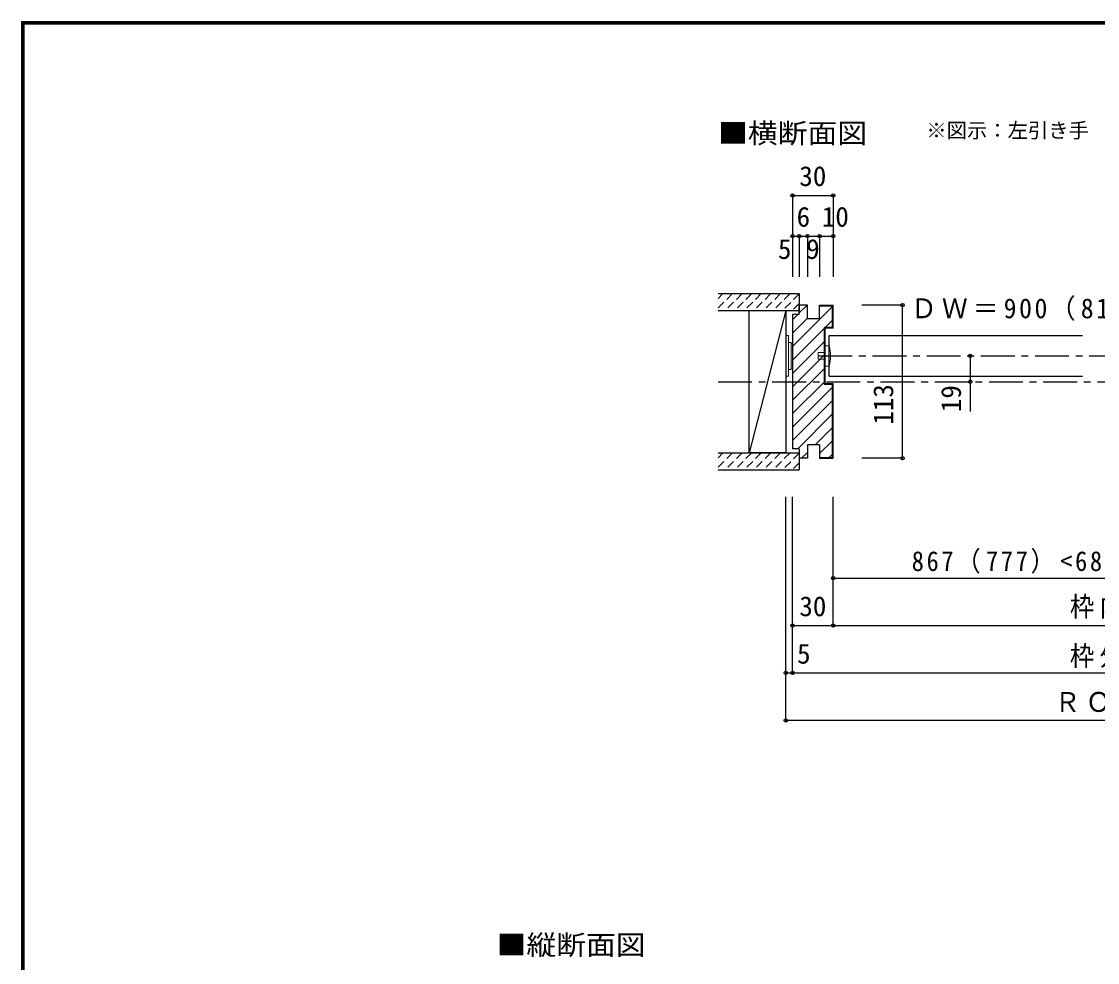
# Model space of a CAD drawing. Units: millimetres at full size, sheet at 1:5; details may follow other scales. Extents: x -973 to 977, y -718 to 696.
# Drawn here: x -973 to -179, y 1 to 696 of the extents above; entities that cross this region are included whole.
import ezdxf
from ezdxf.enums import TextEntityAlignment as Align

# ---------------------------------------------------------------- set-up
doc = ezdxf.new("R2010")
doc.units = ezdxf.units.MM
doc.header["$LTSCALE"] = 5
doc.header["$PDMODE"] = 32
doc.header["$PDSIZE"] = 2.5
doc.linetypes.add('CHAIN1', pattern=[8, 5, -1, 1, -1])
doc.linetypes.add('DASHED1', pattern=[1.8, 1.2, -0.6])
for name, color, linetype in [('0-1_通り芯', 4, 'CHAIN1'), ('0-2_柱', 7, 'Continuous'), ('0-3_仕上げ', 2, 'Continuous'), ('0-4_枠', 3, 'Continuous'), ('0-6_扉', 2, 'Continuous'), ('0-A_文字', 7, 'Continuous'), ('0-B_寸法', 7, 'Continuous'), ('0-C_ハッチ', 4, 'DASHED1'), ('F-1_枠', 6, 'Continuous')]:
    doc.layers.add(name, color=color, linetype=linetype)
doc.layers.add('0-7_金物', color=7, linetype='Continuous', lineweight=18)
doc.styles.add('ＭＳ ゴシック', font='')
doc.styles.get('ＭＳ ゴシック').set_extended_font_data('MS Gothic')

msp = doc.modelspace()

# ---------------------------------------------------------------- linework, layer by layer
at = {"layer": '0-1_通り芯'}
for p, q in [((-385.283, 449), (388.673, 449)), ((-459.276, 430), (462.799, 430))]:
    msp.add_line(p, q, dxfattribs=at)
at = {"layer": '0-2_柱'}
for p, q in [((-436.276, 482.5), (-409.276, 482.5)), ((-436.276, 377.5), (-436.276, 482.5)), ((-409.276, 482.5), (-436.276, 377.5)), ((-409.276, 482.5), (-409.276, 377.5)), ((-409.276, 377.5), (-436.276, 377.5))]:
    msp.add_line(p, q, dxfattribs=at)
at = {"layer": '0-3_仕上げ'}
for p, q in [((-459.276, 495), (-399.276, 495)), ((-399.276, 495), (-399.276, 482.5)), ((-459.276, 482.5), (-399.276, 482.5)), ((-459.276, 377.5), (-399.276, 377.5)), ((-399.276, 377.5), (-399.276, 365)), ((-459.276, 365), (-399.276, 365))]:
    msp.add_line(p, q, dxfattribs=at)
at = {"layer": '0-4_枠'}
for p, q in [((-393.276, 486.5), (-399.276, 486.5)), ((-399.276, 479.5), (-399.276, 486.5)), ((-393.276, 476.5), (-393.276, 486.5)), ((-384.276, 486.5), (-374.276, 486.5)), ((-384.276, 476.5), (-384.276, 486.5)), ((-384.276, 486), (-374.776, 486)), ((-374.776, 470), (-374.776, 486)), ((-374.276, 469.5), (-374.276, 486.5)), ((-404.276, 479.5), (-404.276, 380.5)), ((-399.276, 479.5), (-404.276, 479.5)), ((-384.276, 476.5), (-393.276, 476.5)), ((-374.776, 470), (-380.776, 470)), ((-380.776, 428), (-380.776, 470)), ((-374.276, 469.5), (-380.276, 469.5)), ((-380.276, 428.5), (-380.276, 469.5)), ((-374.776, 428), (-380.776, 428)), ((-374.276, 428.5), (-380.276, 428.5)), ((-374.776, 374), (-374.776, 428)), ((-374.276, 373.5), (-374.276, 428.5)), ((-393.276, 383.5), (-393.276, 373.5)), ((-384.276, 383.5), (-393.276, 383.5)), ((-384.276, 383.5), (-384.276, 373.5)), ((-399.276, 380.5), (-404.276, 380.5)), ((-399.276, 380.5), (-399.276, 373.5)), ((-393.276, 373.5), (-399.276, 373.5)), ((-384.276, 374), (-374.776, 374)), ((-384.276, 373.5), (-374.276, 373.5))]:
    msp.add_line(p, q, dxfattribs=at)
at = {"layer": '0-6_扉', "color": 6}
for p, q in [((-377.276, 434), (-377.276, 464)), ((-377.276, 464), (-190.357, 464)), ((-377.276, 434), (-190.357, 434))]:
    msp.add_line(p, q, dxfattribs=at)
at = {"layer": '0-7_金物'}
for p, q in [((-409.276, 434), (-409.276, 464)), ((-409.276, 464), (-407.276, 464)), ((-407.276, 434), (-407.276, 464)), ((-407.276, 459), (-405.276, 459)), ((-405.276, 439), (-405.276, 459)), ((-405.276, 458), (-404.276, 458)), ((-380.283, 456.5), (-380.283, 441.5)), ((-377.276, 456.5), (-380.283, 456.5)), ((-385.283, 446.5), (-385.283, 451.5)), ((-385.283, 451.5), (-380.283, 451.5)), ((-380.283, 446.5), (-385.283, 446.5)), ((-407.276, 439), (-405.276, 439)), ((-405.276, 440), (-404.276, 440)), ((-380.283, 441.5), (-377.276, 441.5)), ((-409.276, 434), (-407.276, 434))]:
    msp.add_line(p, q, dxfattribs=at)
msp.add_arc((-404.901, 449), 28.625, 344.81071, 15.18929, dxfattribs=at)
at = {"layer": '0-B_寸法', "color": 4}
for p, q in [((-404.276, 567.5), (-404.276, 507.5)), ((-404.276, 567.5), (-374.276, 567.5)), ((-374.276, 567.5), (-374.276, 507.5)), ((-404.276, 537.5), (-374.276, 537.5)), ((-399.276, 537.5), (-399.276, 507.5)), ((-393.276, 537.5), (-393.276, 507.5)), ((-384.276, 537.5), (-384.276, 507.5)), ((-323.096, 486.5), (-353.161, 486.5)), ((-323.096, 374.5), (-323.096, 485.5)), ((-273.096, 449), (-273.096, 408)), ((-323.096, 373.5), (-353.161, 373.5)), ((-409.276, 180), (-409.276, 345)), ((-404.276, 215), (-404.276, 345)), ((-374.276, 250), (-374.276, 345)), ((-374.276, 285), (377.673, 285)), ((-404.276, 250), (407.673, 250)), ((-409.276, 215), (412.673, 215)), ((412.673, 180), (-409.276, 180))]:
    msp.add_line(p, q, dxfattribs=at)
at = {"layer": '0-B_寸法'}
for p in [(-404.276, 567.5), (-374.276, 567.5), (-404.276, 537.5), (-399.276, 537.5), (-393.276, 537.5), (-384.276, 537.5), (-374.276, 537.5), (-323.096, 486.5), (-273.096, 449), (-273.096, 430), (-323.096, 373.5), (-374.276, 285), (-404.276, 250), (-374.276, 250), (-409.276, 215), (-404.276, 215), (-409.276, 180)]:
    msp.add_point(p, dxfattribs=at)
at = {"layer": '0-C_ハッチ'}
for p, q in [((-455.627, 495), (-459.276, 491.351)), ((-448.556, 495), (-459.276, 484.279)), ((-441.485, 495), (-453.985, 482.5)), ((-434.414, 495), (-446.914, 482.5)), ((-427.343, 495), (-439.843, 482.5)), ((-420.272, 495), (-432.772, 482.5)), ((-413.201, 495), (-425.701, 482.5)), ((-406.13, 495), (-418.63, 482.5)), ((-399.276, 494.782), (-411.559, 482.5)), ((-399.276, 487.711), (-404.487, 482.5)), ((-455.627, 377.5), (-459.276, 373.851)), ((-448.556, 377.5), (-459.276, 366.779)), ((-441.485, 377.5), (-453.985, 365)), ((-434.414, 377.5), (-446.914, 365)), ((-427.343, 377.5), (-439.843, 365)), ((-420.272, 377.5), (-432.772, 365)), ((-413.201, 377.5), (-425.701, 365)), ((-406.13, 377.5), (-418.63, 365)), ((-399.276, 377.282), (-411.559, 365)), ((-399.276, 370.211), (-404.487, 365))]:
    msp.add_line(p, q, dxfattribs=at)
at = {"layer": '0-C_ハッチ', "linetype": 'Continuous'}
for p, q in [((-404.276, 455.894), (-374.776, 485.394)), ((-399.276, 480.693), (-393.469, 486.5)), ((-384.276, 485.793), (-384.07, 486)), ((-404.276, 475.693), (-400.469, 479.5)), ((-404.276, 465.793), (-393.276, 476.793)), ((-404.276, 445.994), (-380.776, 469.494)), ((-380.271, 470), (-374.776, 475.494)), ((-404.276, 436.095), (-380.776, 459.595)), ((-404.276, 426.195), (-380.776, 449.695)), ((-404.276, 416.296), (-380.776, 439.796)), ((-404.276, 406.396), (-380.776, 429.896)), ((-404.276, 396.497), (-374.776, 425.997)), ((-404.276, 386.597), (-374.776, 416.097)), ((-400.474, 380.5), (-374.776, 406.198)), ((-387.575, 383.5), (-374.776, 396.298)), ((-384.276, 376.899), (-374.776, 386.399)), ((-397.575, 373.5), (-393.276, 377.798)), ((-377.276, 374), (-374.776, 376.499))]:
    msp.add_line(p, q, dxfattribs=at)
at = {"layer": 'F-1_枠'}
for p, q in [((-973.347, 695.833), (-973.347, -700.833)), ((-973.347, 695.833), (976.653, 695.833)), ((-973.347, 695), (976.653, 695)), ((-973.347, 694.167), (976.653, 694.167)), ((-972.514, 695.833), (-972.514, -700.833)), ((-971.68, 695.833), (-971.68, -700.833))]:
    msp.add_line(p, q, dxfattribs=at)

# ---------------------------------------------------------------- texts
at = {"layer": '0-A_文字', "style": 'ＭＳ ゴシック', "width": 1.1}
for s, p in [('■横断面図', (-459.276, 601.667)), ('■縦断面図', (-622.703, 2.5))]:
    msp.add_text(s, height=14.66, dxfattribs=at).set_placement(p, align=Align.BOTTOM_LEFT)
at = {"layer": '0-A_文字', "style": 'ＭＳ ゴシック'}
msp.add_text('※図示：左引き手', height=11, dxfattribs=at).set_placement((-305.564, 606.667), align=Align.BOTTOM_LEFT)
at = {"layer": '0-B_寸法', "style": 'ＭＳ ゴシック'}
for s, p in [('30', (-399.283, 570)), ('6', (-401.283, 540)), ('10', (-382.683, 540)), ('5', (-415.063, 516.183)), ('9', (-394.204, 516.183)), ('30', (-399.276, 252.5)), ('5', (-400.962, 217.5))]:
    msp.add_text(s, height=14.66, dxfattribs=at).set_placement(p, align=Align.BOTTOM_LEFT)
for s, p in [('113', (-325.596, 398.255)), ('19', (-275.596, 407.5))]:
    msp.add_text(s, height=14.66, rotation=90, dxfattribs=at).set_placement(p, align=Align.BOTTOM_LEFT)
at = {"layer": '0-B_寸法', "char_height": 14.66, "attachment_point": 7, "style": 'ＭＳ ゴシック'}
for s, insert in [('\\T1.2;\\W0.95;ＤＷ＝900（810)〈713〉[583］', (-316.829, 472.905)), ('\\T1.22;\\W0.9;867（777）<680>［550］', (-316.312, 288.31)), ('\\T1.22;\\W0.9;枠内＝1,764（1,584）<1,390>［1,130］', (-199.597, 252.911)), ('\\T1.22;\\W0.9;枠外＝1,824（1,644）<1,450>［1,190］', (-199.597, 216.458)), ('\\T1.21;\\W0.95;ＲＯＷ＝1,834（1,654）<1,460>［1,200］', (-210.847, 182.5))]:
    msp.add_mtext(s, dxfattribs=dict(at, insert=insert))

doc.saveas('drawing.dxf')
